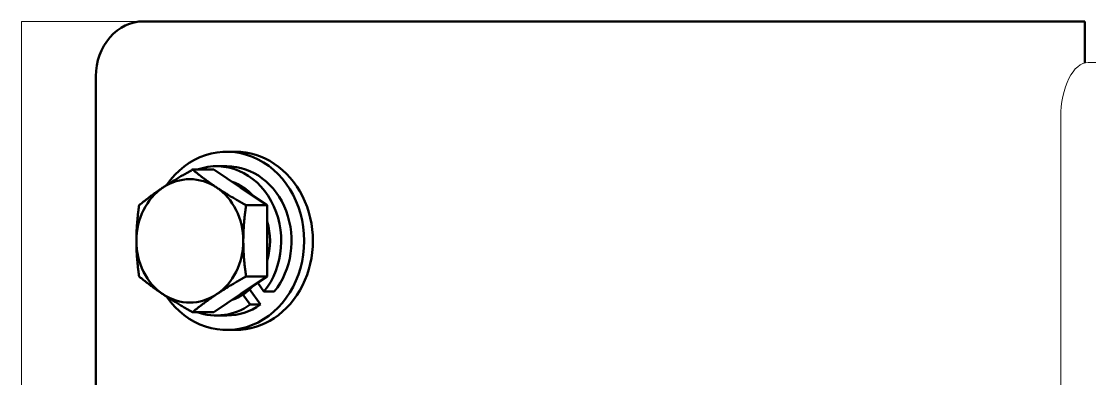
# Model space of a CAD drawing. Header units: inches. Extents: x 17 to 469, y 7 to 301.
# Drawn here: x 250.415 to 255.278, y 106.382 to 108.009 of the extents above; entities that cross this region are included whole.
import ezdxf

# ---------------------------------------------------------------- set-up
doc = ezdxf.new("R2010")
doc.units = ezdxf.units.IN
doc.header["$LTSCALE"] = 14
doc.header["$MEASUREMENT"] = 0
doc.layers.add('Visible (ANSI)', color=7, linetype='Continuous', lineweight=50)

msp = doc.modelspace()

# ---------------------------------------------------------------- linework, layer by layer
at = {"layer": 'Visible (ANSI)', "linetype": 'Continuous', "lineweight": 18}
for p, q in [((250.971101, 108.009211), (250.415332, 108.009211)), ((250.415332, 108.009211), (250.415332, 105.899211)), ((255.59634, 107.821711), (255.27158, 107.821711)), ((255.14658, 100.071711), (255.14658, 107.571711))]:
    msp.add_line(p, q, dxfattribs=at)
at = {"layer": 'Visible (ANSI)'}
for p, q in [((253.917194, 108.009211), (250.971101, 108.009211)), ((253.917194, 108.009211), (254.51483, 108.009211)), ((255.256508, 108.009211), (254.51483, 108.009211)), ((255.256508, 107.819887), (255.256508, 108.009211)), ((250.754595, 107.759211), (250.754595, 105.759211)), ((251.390759, 107.415211), (251.350759, 107.415211)), ((251.291257, 107.333682), (251.194806, 107.333682)), ((251.291257, 107.333682), (251.412933, 107.252565)), ((251.303759, 107.349211), (251.350759, 107.349211)), ((251.412933, 107.252565), (251.53461, 107.171447)), ((251.53461, 107.171447), (251.438159, 107.171447)), ((251.53461, 107.171447), (251.53461, 107.009211)), ((251.53461, 107.009211), (251.53461, 106.846976)), ((251.53461, 106.846976), (251.412933, 106.765858)), ((251.53461, 106.846976), (251.438159, 106.846976)), ((251.503666, 106.71865), (251.454315, 106.788445)), ((251.519724, 106.778101), (251.491394, 106.818166)), ((251.412933, 106.765858), (251.291257, 106.684741)), ((251.423971, 106.76489), (251.456666, 106.71865)), ((251.519724, 106.778101), (251.566724, 106.778101)), ((251.291257, 106.684741), (251.194806, 106.684741)), ((251.456666, 106.71865), (251.503666, 106.71865)), ((251.303759, 106.669211), (251.350759, 106.669211)), ((251.390759, 106.603211), (251.350759, 106.603211))]:
    msp.add_line(p, q, dxfattribs=at)
for centre, major_axis, start_param, end_param in [((250.971101, 107.759211), (0, 0.25), 0, 1.57079633), ((251.350759, 107.009211), (0, 0.406), 2.24551502, 7.17926294), ((251.390759, 107.009211), (0, 0.406), 3.14159265, 6.28318531), ((251.303759, 107.009211), (0, 0.34), 3.96498499, 6.58658587), ((251.350759, 107.009211), (0, 0.34), 3.96498499, 6.28318531), ((251.182257, 107.009211), (0, 0.281), 5.75958653, 6.80678408), ((251.303759, 107.009211), (0, 0.281), 5.5324407, 5.98673236), ((251.182257, 107.009211), (0, -0.281), 3.66519143, 4.71238898), ((251.182257, 107.009211), (0, 0.281), 4.71238898, 5.75958653), ((251.303759, 107.009211), (0, -0.281), 1.24886535, 1.8927273), ((251.182257, 107.009211), (0, -0.281), 4.71238898, 5.75958653), ((251.182257, 107.009211), (0, 0.281), 3.66519143, 4.71238898), ((251.303759, 107.009211), (0, -0.281), 0.29645294, 0.75074461), ((251.182257, 107.009211), (0, -0.281), 5.75958653, 6.80678408), ((251.303759, 107.009211), (0, -0.34), 5.97978475, 6.82921889), ((251.350759, 107.009211), (0, -0.34), 0, 0.54603358)]:
    msp.add_ellipse(centre, major_axis=major_axis, ratio=0.8660254, start_param=start_param, end_param=end_param, dxfattribs=at)
at = {"layer": 'Visible (ANSI)', "linetype": 'Continuous', "lineweight": 18}
msp.add_ellipse((255.27158, 107.571711), major_axis=(0, 0.25), ratio=0.5, start_param=0, end_param=1.57079633, dxfattribs=at)
at = {"layer": 'Visible (ANSI)'}
for points in [[(251.06058, 107.252565), (251.11705, 107.290211), (251.194806, 107.333682)], [(251.194806, 107.333682), (251.247463, 107.290211), (251.303933, 107.252565)], [(250.951452, 107.171447), (251.00411, 107.214918), (251.06058, 107.252565)], [(251.303933, 107.252565), (251.360403, 107.214918), (251.438159, 107.171447)], [(250.938903, 107.009211), (250.938903, 107.084505), (250.951452, 107.171447)], [(251.438159, 107.171447), (251.42561, 107.084505), (251.42561, 107.009211)], [(250.951452, 106.846976), (250.938903, 106.933918), (250.938903, 107.009211)], [(251.42561, 107.009211), (251.42561, 106.933918), (251.438159, 106.846976)], [(251.06058, 106.765858), (251.00411, 106.803505), (250.951452, 106.846976)], [(251.438159, 106.846976), (251.360403, 106.803505), (251.303933, 106.765858)], [(251.194806, 106.684741), (251.11705, 106.728211), (251.06058, 106.765858)], [(251.303933, 106.765858), (251.247463, 106.728211), (251.194806, 106.684741)]]:
    msp.add_rational_spline(points, [1, 1.0379548493, 1], degree=2, dxfattribs=at)

doc.saveas('drawing.dxf')
